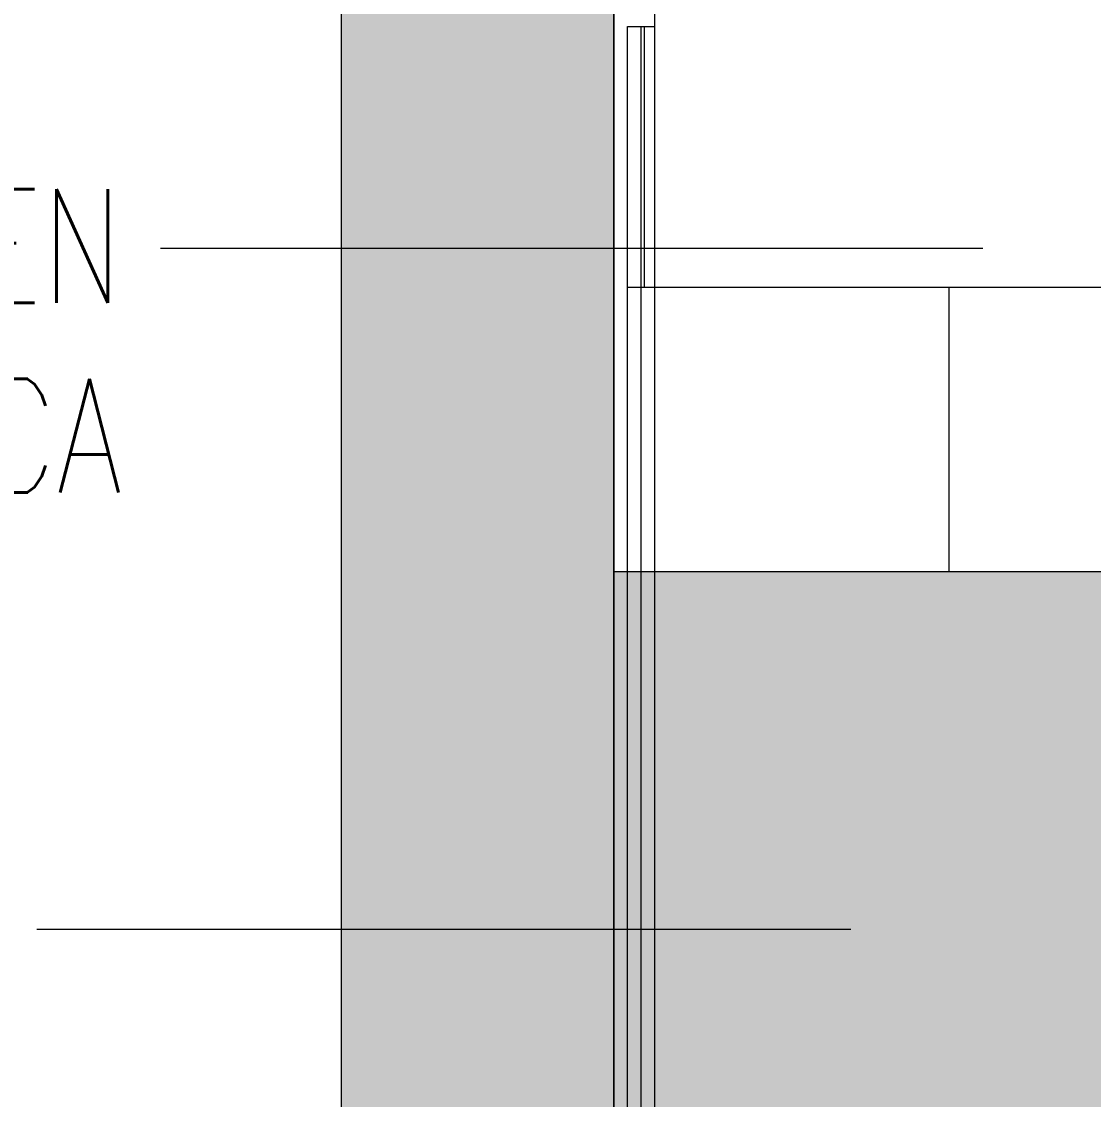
# Model space of a CAD drawing. Header units: metres. Extents: x 113 to 2416, y -346 to 476.
# Drawn here: x 296.866 to 297.653, y -162.769 to -161.978 of the extents above; entities that cross this region are included whole.
import ezdxf

# ---------------------------------------------------------------- set-up
doc = ezdxf.new("R2010")
doc.units = ezdxf.units.M
doc.linetypes.add('0', pattern=[0])
doc.linetypes.add('CONTINU', pattern=[0])
doc.layers.get('0').update_dxf_attribs({"color": 250, "linetype": '0', "lineweight": 20})
for name, color, linetype, lineweight in [('corte', 250, 'Continuous', 20), ('SE-2', 252, 'Continuous', 9), ('SE-3', 253, 'Continuous', 5), ('SE-4', 254, 'Continuous', 0), ('textos', 7, 'Continuous', 0)]:
    doc.layers.add(name, color=color, linetype=linetype, lineweight=lineweight)
doc.layers.add('RELLENO SECCION', color=8, linetype='Continuous', lineweight=0, transparency=0.4)
doc.styles.add('Arch-Dim', font='romans.shx', dxfattribs={"width": 0.75})

msp = doc.modelspace()

# ---------------------------------------------------------------- hatches: boundary and pattern name
at = {"true_color": 0xdac8a9, "transparency": 33554534}
h = msp.add_hatch(dxfattribs=at)
h.set_pattern_fill('AR-B816', color=9, scale=0.0011)
h.set_pattern_definition([(0, (-84.89596, -160.83168), (0, 0.22352), []), (90, (-84.89596, -160.83168), (-0.22352, 0.22352), [0.22352, -0.22352])])
h.paths.add_polyline_path([(297.30088, -161.68135), (297.30088, -161.93137), (297.33088, -161.93137), (297.33088, -161.98137), (297.31088, -161.98137), (297.31088, -162.38135), (298.10088, -162.38135), (298.10088, -164.68135), (298.33003, -164.68135), (298.33003, -162.38135), (298.35044, -162.38135), (298.35044, -161.68135)])
at = {"layer": 'RELLENO SECCION', "linetype": 'CONTINU', "transparency": 33554483}
h = msp.add_hatch(color=256, dxfattribs=at)
h.dxf.hatch_style = 1
h.paths.add_polyline_path([(297.30088, -163.88135), (297.10088, -163.88135), (297.10088, -161.28947), (297.30088, -161.28947)])
at = {"layer": 'SE-4', "transparency": 33554518}
h = msp.add_hatch(color=256, dxfattribs=at)
h.dxf.hatch_style = 1
h.set_gradient(color1=(202, 249, 252), color2=(229, 255, 255), tint=1, name='CYLINDER')
h.paths.add_polyline_path([(297.30088, -164.68135), (298.10088, -164.68135), (298.10088, -162.38135), (297.30088, -162.38135)])

# ---------------------------------------------------------------- linework, layer by layer
at = {"layer": 'corte'}
for p, q in [((297.10088, -164.88135), (297.10088, -161.28947)), ((297.30088, -164.71135), (297.30088, -161.28947))]:
    msp.add_line(p, q, dxfattribs=at)
at = {"layer": 'SE-2'}
msp.add_line((297.32088, -163.48137, 0.85494), (297.32088, -161.98137, -0.09983), dxfattribs=at)
msp.add_lwpolyline([(297.33088, -161.93137), (297.30088, -161.93137), (297.30088, -163.53137), (297.33088, -163.53137), (297.33088, -163.48137), (297.31088, -163.48137), (297.31088, -161.98137), (297.33088, -161.98137), (297.33088, -161.93137)], dxfattribs=at)
at = {"layer": 'SE-3'}
msp.add_line((297.33088, -163.48137, 0.85494), (297.33088, -161.98137, -0.09983), dxfattribs=at)
at = {"layer": 'SE-4'}
msp.add_lwpolyline([(297.90088, -164.68135), (297.30088, -164.68135), (297.30088, -162.38135), (298.10088, -162.38135), (298.10088, -164.68135)], dxfattribs=at)
at = {"layer": 'textos'}
for p, q in [((296.96812, -162.144), (297.57168, -162.144)), ((296.87735, -162.64417), (297.47475, -162.64417))]:
    msp.add_line(p, q, dxfattribs=at)

# ---------------------------------------------------------------- texts
at = {"layer": 'textos', "insert": (296.94003, -162.10077, -0.19515), "char_height": 0.3269444, "width": 0.9682699, "attachment_point": 3, "style": 'Arch-Dim'}
msp.add_mtext('\\pxsm1;{\\H0.2554x;REVESTIMIENTO EN PIEDRA RUSTICA}', dxfattribs=at)

doc.saveas('drawing.dxf')
